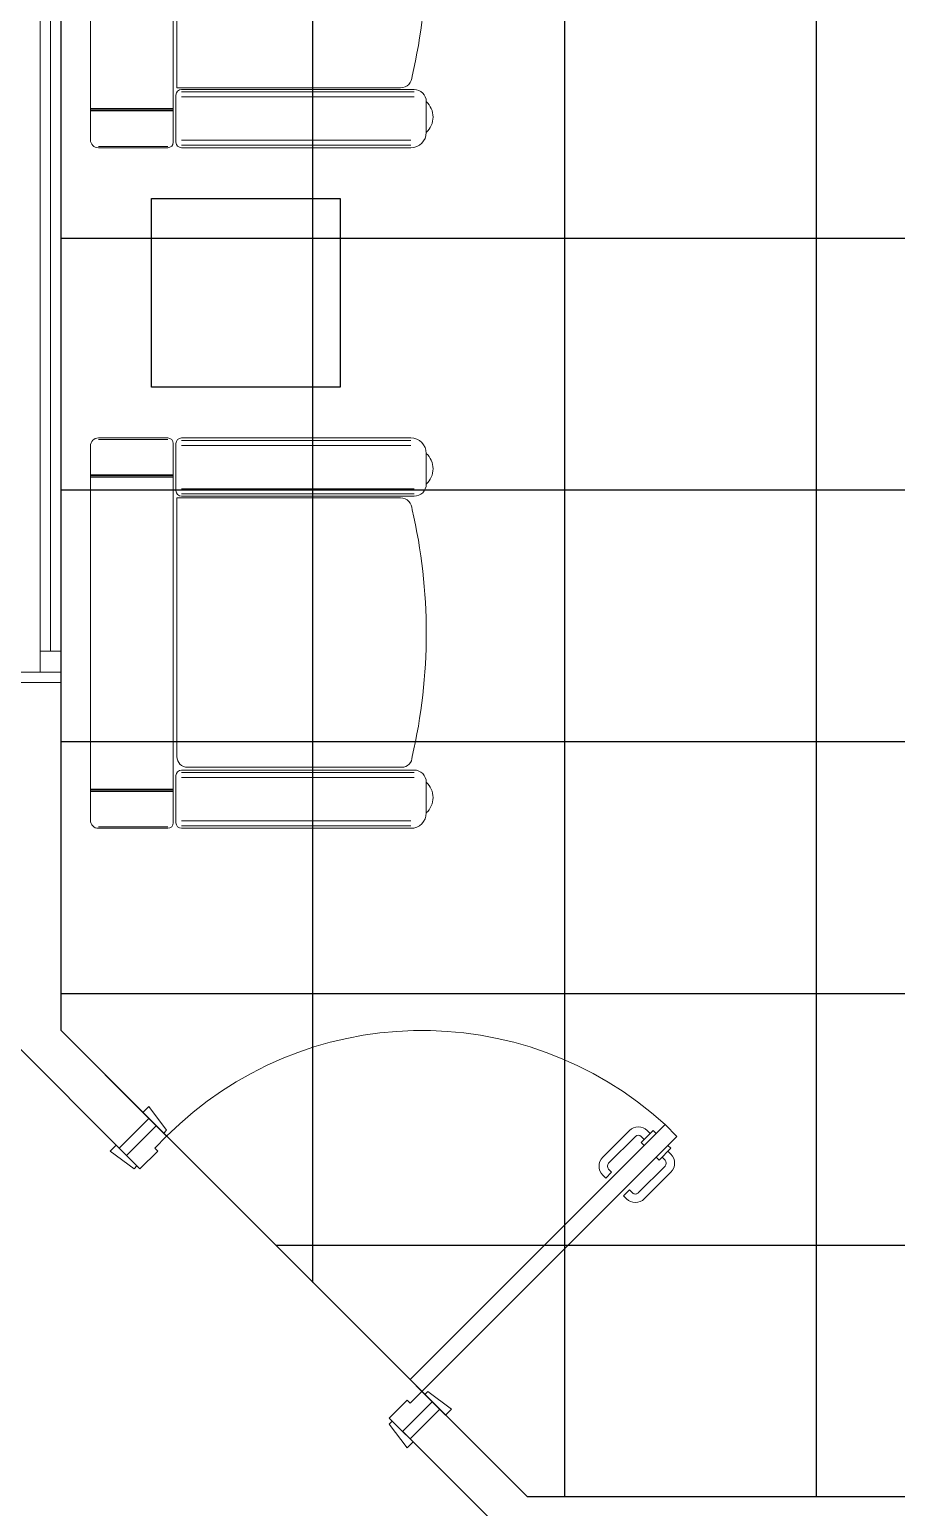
# Model space of a CAD drawing. Extents: x -178977 to 231842, y -29287 to 19916.
# Drawn here: x 8321 to 10387, y -835 to 2687 of the extents above; entities that cross this region are included whole.
import ezdxf

# ---------------------------------------------------------------- set-up
doc = ezdxf.new("R2010")
doc.units = 0
doc.header["$LTSCALE"] = 0.25
doc.linetypes.add('DASHDOT', pattern=[25.4, 12.7, -6.35, 0, -6.35])
for name, color, linetype, lineweight in [('01-First Floor-FUR$0$Aluminum', 251, 'Continuous', 5), ('01-First Floor-FUR$0$LOADING', 253, 'Continuous', 5), ('01-First Floor-FUR$0$Walls', 251, 'Continuous', 5), ('01-First Floor-FUR$0$Wooden Joinery', 251, 'Continuous', 5), ('E-LITE-CLNG-CNDT', 6, 'DASHDOT', 35)]:
    doc.layers.add(name, color=color, linetype=linetype, lineweight=lineweight)
doc.layers.add('01-First Floor-FUR$0$FALSE CEILING', color=251, linetype='Continuous')

# ---------------------------------------------------------------- blocks, each defined once
blk = doc.blocks.new('01-First Floor-FUR$0$A$C72370EFE')
at = {"layer": '01-First Floor-FUR$0$Wooden Joinery'}
for p, q in [((-0.01, -0.03), (-0.01, -0.07)), ((0, -0.03), (-0.01, -0.03)), ((0.04, -0.03), (0.05, -0.03)), ((0.05, -0.03), (0.05, -0.07)), ((-0.05, -0.07), (-0.05, -0.16)), ((-0.03, -0.07), (-0.03, -0.16)), ((-0.01, -0.04), (-0.02, -0.04)), ((-0.01, -0.06), (-0.02, -0.06)), ((0, -0.07), (-0.01, -0.07)), ((0.04, -0.07), (0.05, -0.07)), ((0.05, -0.04), (0.06, -0.04)), ((0.05, -0.06), (0.06, -0.06)), ((0.07, -0.07), (0.07, -0.16)), ((0.09, -0.07), (0.09, -0.16)), ((-0.01, -0.17), (-0.02, -0.17)), ((-0.01, -0.17), (-0.01, -0.19)), ((0.05, -0.17), (0.06, -0.17)), ((0.05, -0.17), (0.05, -0.19)), ((-0.01, -0.19), (-0.02, -0.19)), ((0.05, -0.19), (0.06, -0.19))]:
    blk.add_line(p, q, dxfattribs=at)
for centre, radius, start, end in [((-0.02, -0.07), 0.03, 90, 180), ((-0.02, -0.07), 0.01, 90, 180), ((0.06, -0.07), 0.03, 0, 90), ((0.06, -0.07), 0.01, 0, 90), ((-0.02, -0.16), 0.03, 180, 270), ((-0.02, -0.16), 0.01, 180, 270), ((0.06, -0.16), 0.01, 270, 0), ((0.06, -0.16), 0.03, 270, 0)]:
    blk.add_arc(centre, radius, start, end, dxfattribs=at)
blk = doc.blocks.new('01-First Floor-FUR$0$A$C5DAD61B4')
at = {"layer": '01-First Floor-FUR$0$Wooden Joinery'}
for points in [[(80, 959.1), (80, 969.1), (10, 979.1), (10, 959.1)], [(940, 959.1), (940, 969.1), (1010, 979.1), (1010, 959.1)], [(70, 859.1), (70, 849.1), (0, 839.1), (0, 859.1)], [(120, 859.1), (120, 0), (80, 0), (80, 859.1)], [(950, 859.1), (950, 849.1), (1020, 839.1), (1020, 859.1)]]:
    blk.add_lwpolyline(points, close=True, dxfattribs=at)
for points in [[(45, 859.1), (45, 959.1), (20, 959.1), (20, 859.1), (45, 859.1)], [(45, 859.1), (80, 859.1), (80, 899.1), (90, 899.1), (90, 959.1), (45, 959.1), (45, 859.1)], [(975, 859.1), (940, 859.1), (940, 899.1), (930, 899.1), (930, 959.1), (975, 959.1), (975, 859.1)], [(975, 859.1), (975, 959.1), (1000, 959.1), (1000, 859.1), (975, 859.1)]]:
    blk.add_lwpolyline(points, dxfattribs=at)
blk.add_arc((80, 859.1), 860, 272.666, 0, dxfattribs=at)
at = {"layer": '01-First Floor-FUR$0$Wooden Joinery', "xscale": 999.9999999998854, "yscale": 999.9999999998854, "zscale": 999.9999999998854, "rotation": 180}
blk.add_blockref('01-First Floor-FUR$0$A$C72370EFE', (120, 0), dxfattribs=at)
blk = doc.blocks.new('01-First Floor-FUR$0$single seat')
at = {"layer": '01-First Floor-FUR$0$LOADING'}
for p, q in [((-972558.1, -381684), (-972723.2, -381684)), ((-972558.1, -381687.4), (-972723.2, -381687.4)), ((-972544.8, -381697.3), (-972544.8, -382601.1)), ((-972538.5, -381697.3), (-972538.5, -381809.5)), ((-971978.9, -381684), (-972525.2, -381684)), ((-971978.9, -381689.9), (-972525.2, -381689.9)), ((-971978.9, -381701.7), (-972525.2, -381701.7)), ((-972742.2, -381703.1), (-972742.2, -382595.5)), ((-971942.2, -381720.6), (-971942.2, -381794)), ((-972544.8, -381772.1), (-972742.2, -381772.1)), ((-972544.8, -381774.6), (-972742.2, -381774.6)), ((-972544.8, -381777.1), (-972742.2, -381777.1)), ((-971971, -381805.1), (-972525.2, -381805.1)), ((-971971, -381816.9), (-972525.2, -381816.9)), ((-971971, -381822.8), (-972525.2, -381822.8)), ((-972001, -381829.5), (-972511, -381829.5)), ((-972536.4, -381854.9), (-972536.4, -382471.4)), ((-972536.4, -382471.4), (-972003.7, -382471.4)), ((-971971, -382475.4), (-972525.2, -382475.4)), ((-972538.5, -382600.9), (-972538.5, -382488.7)), ((-971971, -382481.3), (-972525.2, -382481.3)), ((-971971, -382493.1), (-972525.2, -382493.1)), ((-971942.2, -382577.6), (-971942.2, -382504.2)), ((-972544.8, -382521), (-972742.2, -382521)), ((-972544.8, -382523.6), (-972742.2, -382523.6)), ((-972544.8, -382526.1), (-972742.2, -382526.1)), ((-972558.1, -382610.8), (-972723.2, -382610.8)), ((-972558.1, -382614.2), (-972723.2, -382614.2)), ((-971978.9, -382596.4), (-972525.2, -382596.4)), ((-971978.9, -382608.3), (-972525.2, -382608.3)), ((-971978.9, -382614.2), (-972525.2, -382614.2))]:
    blk.add_line(p, q, dxfattribs=at)
for centre, radius, start, end in [((-972723.2, -381703.1), 19.1, 90, 180), ((-972558.1, -381697.3), 13.3, 0, 90), ((-972525.2, -381697.3), 13.3, 90, 180), ((-971978.9, -381720.6), 36.6, 0, 90), ((-971976, -381757.3), 49.9, 312.6462, 47.3538), ((-971971, -381794), 28.8, 270, 0), ((-972525.2, -381809.5), 13.3, 180, 270), ((-972511, -381854.9), 25.3, 90, 180), ((-972001, -381854.9), 25.3, 0, 90), ((-973252.2, -382149.1), 1310, 347.0217, 12.9783), ((-972525.2, -382488.7), 13.3, 90, 180), ((-972003.7, -382443.3), 28.1, 270, 0), ((-971971, -382504.2), 28.8, 0, 90), ((-971976, -382540.9), 49.9, 312.6462, 47.3538), ((-971978.9, -382577.6), 36.6, 270, 0), ((-972723.2, -382595.1), 19.1, 180, 270), ((-972558.1, -382600.9), 13.3, 270, 0), ((-972525.2, -382600.9), 13.3, 180, 270)]:
    blk.add_arc(centre, radius, start, end, dxfattribs=at)
blk = doc.blocks.new('01-First Floor-FUR')
at = {"layer": '01-First Floor-FUR$0$Aluminum'}
for p, q in [((8396.4, 1130.7), (8396.4, 2930.7)), ((8346.4, 1155.7), (8346.4, 2905.7)), ((8371.4, 2855.7), (8371.4, 1205.7)), ((8346.4, 1205.7), (8396.4, 1205.7)), ((8296.4, 1155.7), (8396.4, 1155.7))]:
    blk.add_line(p, q, dxfattribs=at)
at = {"layer": '01-First Floor-FUR$0$FALSE CEILING', "linetype": 'Continuous'}
for p, q in [((8996.4, -298.6), (8996.4, 3760)), ((9596.4, -810), (9596.4, 3760)), ((10196.4, -810), (10196.4, 3760)), ((8396.4, 2190), (13106, 2190)), ((8396.4, 1590), (13106, 1590)), ((8396.4, 990), (13106, 990)), ((8396.4, 390), (13106, 390)), ((8907.9, -210), (13106, -210))]:
    blk.add_line(p, q, dxfattribs=at)
at = {"layer": '01-First Floor-FUR$0$FALSE CEILING'}
blk.add_lwpolyline([(9507.9, -810), (8396.4, 301.4), (8396.4, 3760), (13106, 3760), (13106, -810), (9507.9, -810)], dxfattribs=at)
at = {"layer": '01-First Floor-FUR$0$FALSE CEILING', "elevation": -0.1}
blk.add_lwpolyline([(9061.6, 1834.4), (8611.6, 1834.4), (8611.6, 2284.4), (9061.6, 2284.4)], close=True, dxfattribs=at)
at = {"layer": '01-First Floor-FUR$0$LOADING', "elevation": -0.1}
blk.add_lwpolyline([(9061.6, 1834.4), (8611.6, 1834.4), (8611.6, 2284.4), (9061.6, 2284.4)], close=True, dxfattribs=at)
at = {"layer": '01-First Floor-FUR$0$Walls'}
for p, q in [((8396.4, 1130.7), (8296.4, 1130.7)), ((8396.4, 301.4), (8396.4, 1130.7)), ((8396.4, 301.4), (8605.7, 92.2)), ((8296.4, 260), (8535, 21.5)), ((8605.7, 92.2), (8535, 21.5)), ((9298.6, -600.8), (9227.9, -671.5)), ((9298.6, -600.8), (9507.9, -810)), ((9227.9, -671.5), (9466.4, -910)), ((13106, -810), (9507.9, -810))]:
    blk.add_line(p, q, dxfattribs=at)
at = {"layer": '01-First Floor-FUR$0$LOADING'}
blk.add_blockref('01-First Floor-FUR$0$single seat', (981208.7, 385019.4, -0.1), dxfattribs=at)
at = {"layer": '01-First Floor-FUR$0$LOADING', "xscale": -1, "rotation": 180}
blk.add_blockref('01-First Floor-FUR$0$single seat', (981208.7, -380900.6, -0.1), dxfattribs=at)
at = {"layer": '01-First Floor-FUR$0$Wooden Joinery', "rotation": 135}
blk.add_blockref('01-First Floor-FUR$0$A$C5DAD61B4', (9920.2, -7.5), dxfattribs=at)

msp = doc.modelspace()

# ---------------------------------------------------------------- block references
at = {"layer": 'E-LITE-CLNG-CNDT'}
msp.add_blockref('01-First Floor-FUR', (0, 0), dxfattribs=at)

doc.saveas('drawing.dxf')
